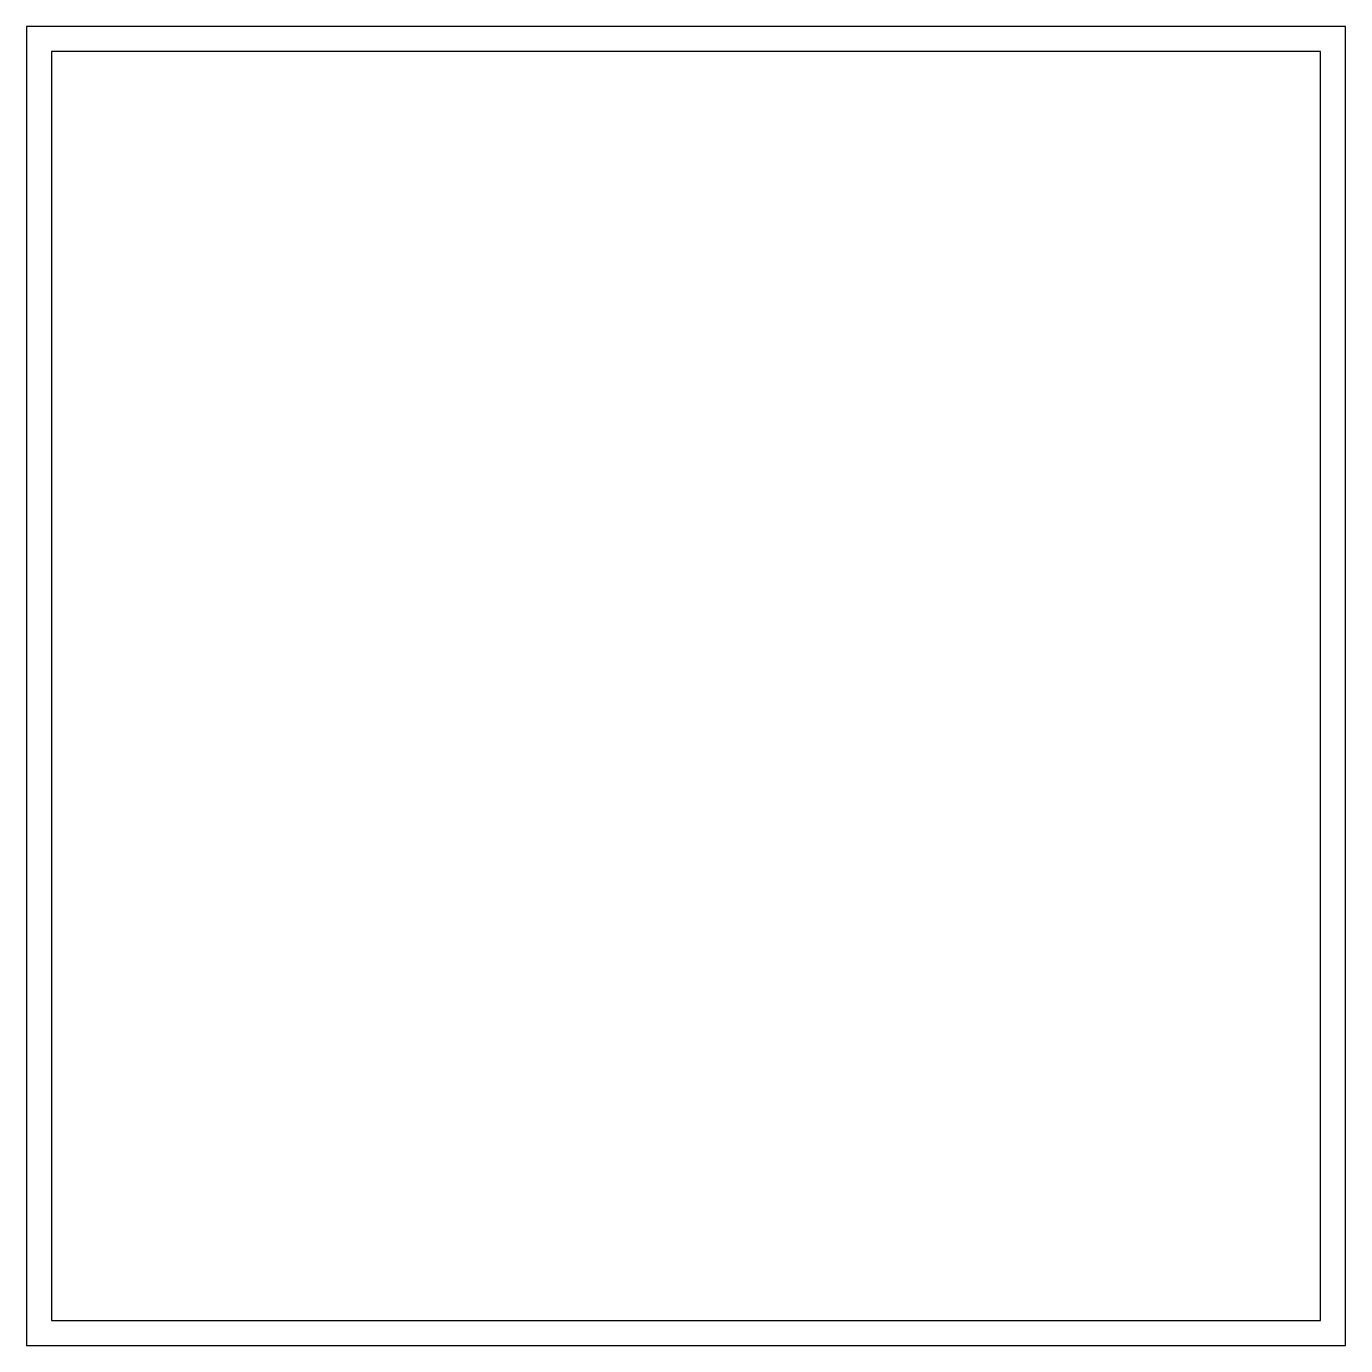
# Model space of a CAD drawing. Header units: millimetres. Extents: x -30 to 234, y -234 to 30.
import ezdxf

# ---------------------------------------------------------------- set-up
doc = ezdxf.new("R2010")
doc.units = ezdxf.units.MM

msp = doc.modelspace()

# ---------------------------------------------------------------- linework, layer by layer
at = {"color": 7, "linetype": 'Continuous', "lineweight": 25}
for p, q in [((234, 30), (-30, 30)), ((-30, 30), (-30, -234)), ((234, -234), (234, 30)), ((-25, 25), (-25, -229)), ((229, 25), (-25, 25)), ((229, -229), (229, 25)), ((-25, -229), (229, -229)), ((-30, -234), (234, -234))]:
    msp.add_line(p, q, dxfattribs=at)

doc.saveas('drawing.dxf')
